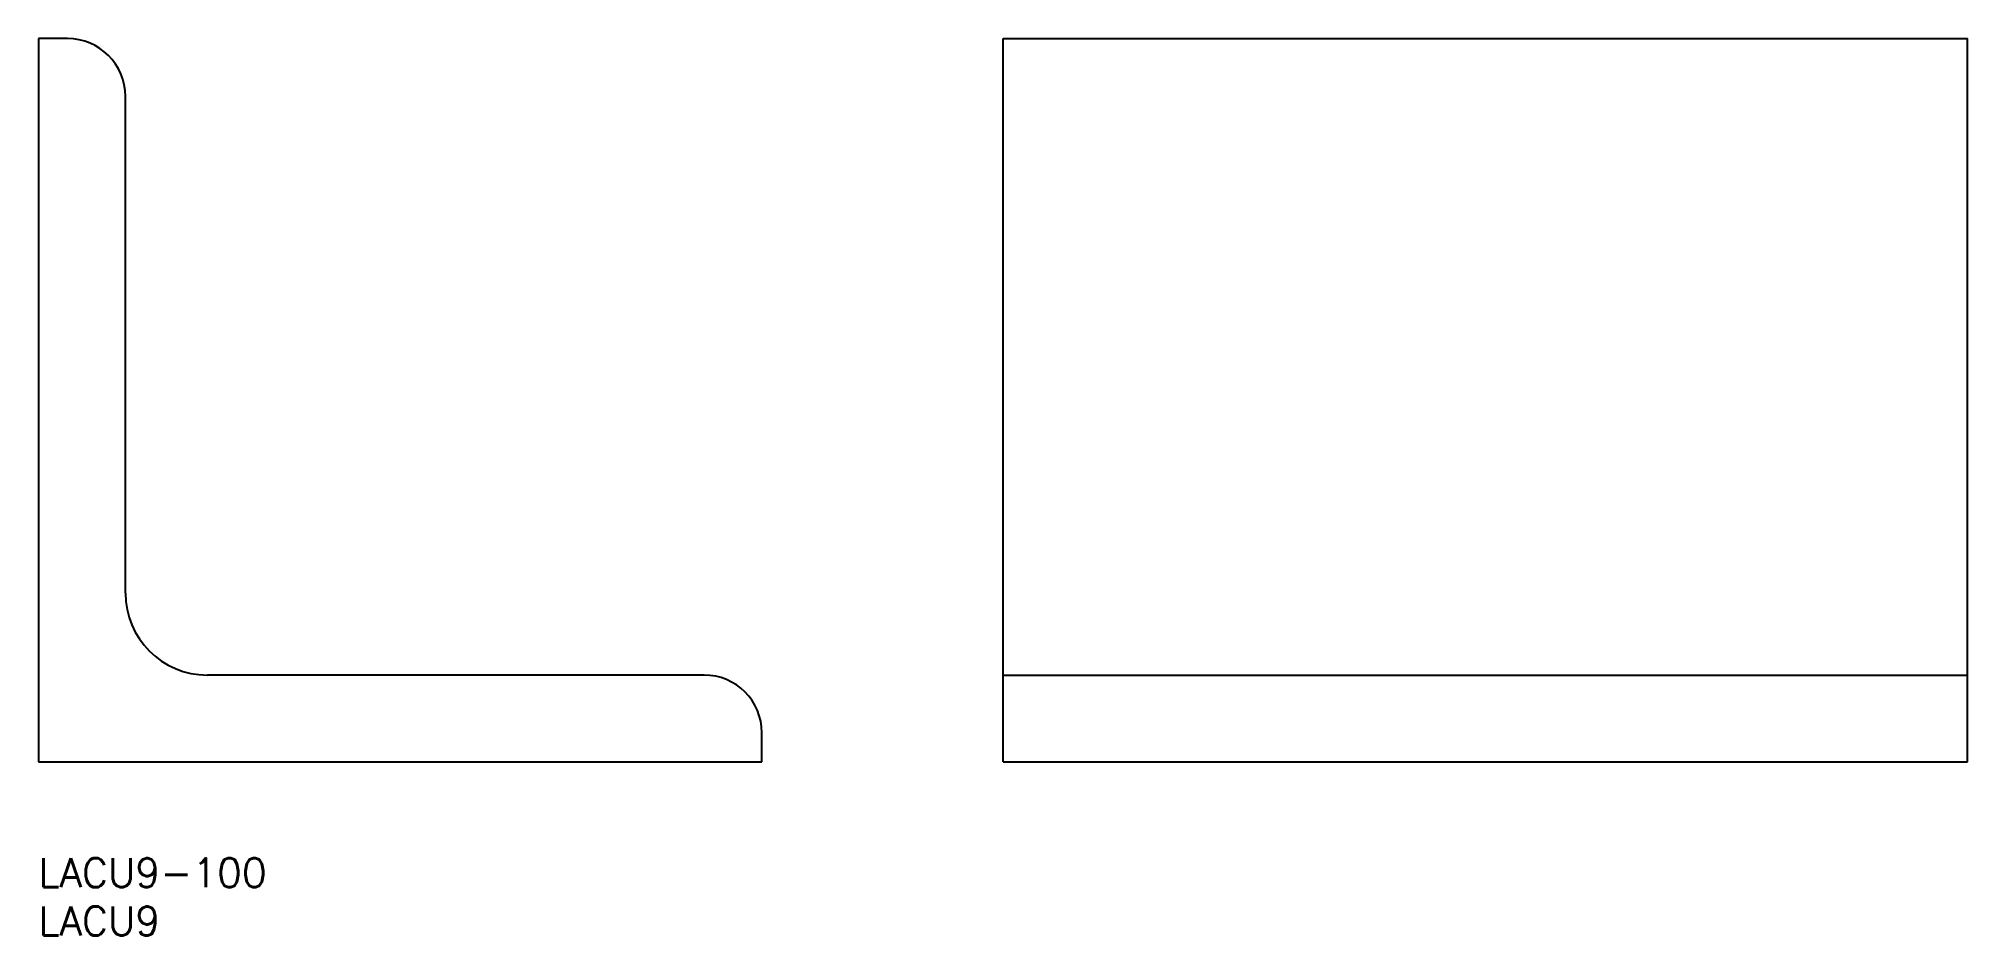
# Model space of a CAD drawing. Extents: x 0 to 200, y -8 to 85.
import ezdxf

# ---------------------------------------------------------------- set-up
doc = ezdxf.new("R2010")
doc.units = 0
doc.header["$LTSCALE"] = 0.5
doc.layers.add('MSM_CONTINUOUS', color=7, linetype='CONTINUOUS')
doc.layers.add('MSM_PART_NUMBER', color=7, linetype='CONTINUOUS')
doc.styles.get("Standard").update_dxf_attribs({"font": 'txt.shx', "height": 3, "bigfont": 'bigfont.shx'})

# ---------------------------------------------------------------- blocks, each defined once
blk = doc.blocks.new('*U1')
at = {"layer": 'MSM_PART_NUMBER'}
blk.add_text('LACU9-100', height=3, dxfattribs=at).set_placement((0, -3))
blk = doc.blocks.new('*U2')
at = {"layer": 'MSM_PART_NUMBER'}
blk.add_text('LACU9', height=3, dxfattribs=at).set_placement((0, -8))

msp = doc.modelspace()

# ---------------------------------------------------------------- linework, layer by layer
at = {"layer": 'MSM_CONTINUOUS'}
for p, q in [((0, 85), (0, 10)), ((3, 85), (0, 85)), ((100, 10), (100, 85)), ((100, 85), (200, 85)), ((200, 10), (200, 85)), ((9, 27.5), (9, 79)), ((69, 19), (17.5, 19)), ((100, 19), (200, 19)), ((75, 10), (75, 13)), ((0, 10), (75, 10)), ((100, 10), (200, 10))]:
    msp.add_line(p, q, dxfattribs=at)
for centre, radius, start, end in [((3, 79), 6, 0, 90), ((17.5, 27.5), 8.5, 180, 270), ((69, 13), 6, 0, 90)]:
    msp.add_arc(centre, radius, start, end, dxfattribs=at)

# ---------------------------------------------------------------- block references
for name in ['*U1', '*U2']:
    msp.add_blockref(name, (0, 0), dxfattribs=at)

doc.saveas('drawing.dxf')
